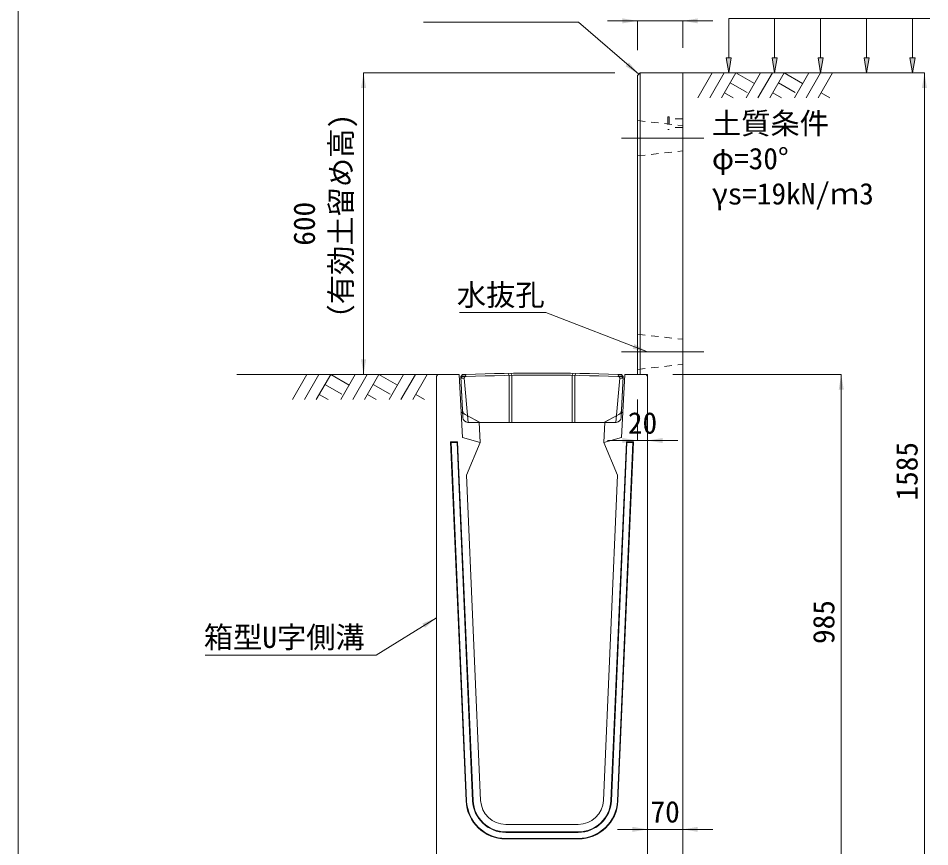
# Model space of a CAD drawing. Units: millimetres at full size. Extents: x 187207 to 255567, y 882048 to 905686.
# Drawn here: x 202997 to 204811, y 883136 to 884784 of the extents above; entities that cross this region are included whole.
import ezdxf
from ezdxf.enums import TextEntityAlignment as Align

# ---------------------------------------------------------------- set-up
doc = ezdxf.new("R2010")
doc.units = ezdxf.units.MM
doc.header["$LTSCALE"] = 20
for name, pattern in [('DASHED', [7.5, 6, -1.5]), ('USER1', [28.575, 19.05, -3.175, 3.175, -3.175]), ('USER2', [1.35, 0.75, -0.6])]:
    doc.linetypes.add(name, pattern=pattern)
for name, color, linetype, lineweight in [('0_2', 7, 'Continuous', 20), ('パネックス', 2, 'Continuous', 13), ('図枠', 5, 'Continuous', 13), ('寸法線', 7, 'Continuous', 13), ('引出線', 4, 'Continuous', 13), ('箱型U字側溝', 2, 'Continuous', 9), ('ｲﾝｻｰﾄ', 3, 'USER2', 9), ('ﾊｯﾁﾝｸﾞ', 7, 'Continuous', 5)]:
    doc.layers.add(name, color=color, linetype=linetype, lineweight=lineweight)
doc.styles.add('ＭＳ ゴシック', font='')
doc.styles.get('ＭＳ ゴシック').set_extended_font_data('MS Gothic')

# ---------------------------------------------------------------- blocks, each defined once
blk = doc.blocks.new('filled_arrow')
at = {"color": 0, "linetype": 'Continuous', "lineweight": -2}
blk.add_solid([(7.5, 1.25), (0, 0), (7.5, -1.25)], dxfattribs=at)

msp = doc.modelspace()

# ---------------------------------------------------------------- hatches: boundary and pattern name
at = {"layer": '寸法線'}
for points in [[(204415.79, 884705.37), (204410.79, 884675.37), (204405.79, 884705.37)], [(204507.2, 884705.37), (204502.2, 884675.37), (204497.2, 884705.37)], [(204598.61, 884705.37), (204593.61, 884675.37), (204588.61, 884705.37)], [(204690.03, 884705.37), (204685.03, 884675.37), (204680.03, 884705.37)], [(204781.44, 884705.37), (204776.44, 884675.37), (204771.44, 884705.37)]]:
    msp.add_hatch(color=256, dxfattribs=at).paths.add_polyline_path(points)

# ---------------------------------------------------------------- linework, layer by layer
at = {"layer": '0_2'}
for p, q in [((204319.37, 884675.37), (204719.37, 884675.37)), ((203832.37, 884075.37), (203432.37, 884075.37))]:
    msp.add_line(p, q, dxfattribs=at)
at = {"layer": 'パネックス'}
for p, q in [((204234.37, 884675.37), (204229.37, 884670.37)), ((204229.37, 884075.37), (204229.37, 884670.37)), ((204234.37, 884675.37), (204319.37, 884675.37)), ((204319.37, 884675.37), (204319.37, 883090.37)), ((204249.37, 884075.37), (204229.37, 884075.37)), ((204249.37, 883090.37), (204249.37, 884075.37))]:
    msp.add_line(p, q, dxfattribs=at)
at = {"layer": 'パネックス', "lineweight": 5}
msp.add_line((204234.37, 884675.37), (204234.37, 884075.37), dxfattribs=at)
at = {"layer": 'パネックス', "linetype": 'USER2', "lineweight": 9}
for p, q in [((204229.37, 884580.37), (204319.37, 884570.37)), ((204229.37, 884510.37), (204319.37, 884520.37)), ((204229.37, 884155.37), (204319.37, 884145.37)), ((204229.37, 884085.37), (204319.37, 884095.37))]:
    msp.add_line(p, q, dxfattribs=at)
at = {"layer": '図枠'}
msp.add_line((202997.37, 904948.33), (202997.37, 882048.33), dxfattribs=at)
at = {"layer": '寸法線'}
for p, q in [((204169.37, 884778.92), (204379.37, 884778.92)), ((204229.37, 884720.37), (204229.37, 884778.92)), ((204319.37, 884725.37), (204319.37, 884778.92)), ((203684.37, 884075.37), (203684.37, 884675.37)), ((204184.37, 884675.37), (203684.37, 884675.37)), ((204369.37, 884675.37), (204800.22, 884675.37)), ((204800.22, 883090.37), (204800.22, 884675.37)), ((203782.37, 884075.37), (203684.37, 884075.37)), ((204299.37, 884075.37), (204634.7, 884075.37)), ((204634.7, 884075.37), (204634.7, 883090.37)), ((204229.37, 884025.37), (204229.37, 883944.07)), ((204249.37, 884025.37), (204249.37, 883944.07)), ((204309.37, 883944.07), (204169.37, 883944.07)), ((204189.37, 883170.48), (204379.37, 883170.48)), ((204249.37, 883115.37), (204249.37, 883170.48)), ((204319.37, 883115.37), (204319.37, 883170.48))]:
    msp.add_line(p, q, dxfattribs=at)
at = {"layer": '寸法線', "lineweight": 9}
for p, q in [((204810.79, 884783.92), (204410.79, 884783.92)), ((204410.79, 884705.37), (204410.79, 884783.92)), ((204502.2, 884705.37), (204502.2, 884783.92)), ((204593.61, 884705.37), (204593.61, 884783.92)), ((204685.03, 884705.37), (204685.03, 884783.92)), ((204776.44, 884705.37), (204776.44, 884783.92))]:
    msp.add_line(p, q, dxfattribs=at)
at = {"layer": '寸法線', "linetype": 'USER1', "lineweight": 9}
for p, q in [((204197.52, 884545.37), (204361.23, 884545.37)), ((204197.52, 884120.37), (204361.23, 884120.37))]:
    msp.add_line(p, q, dxfattribs=at)
at = {"layer": '寸法線', "lineweight": 9}
for points in [[(204415.79, 884705.37), (204410.79, 884675.37), (204405.79, 884705.37)], [(204507.2, 884705.37), (204502.2, 884675.37), (204497.2, 884705.37)], [(204598.61, 884705.37), (204593.61, 884675.37), (204588.61, 884705.37)], [(204690.03, 884705.37), (204685.03, 884675.37), (204680.03, 884705.37)], [(204781.44, 884705.37), (204776.44, 884675.37), (204771.44, 884705.37)]]:
    msp.add_lwpolyline(points, close=True, dxfattribs=at)
at = {"layer": '引出線'}
for points in [[(204231.87, 884672.87), (204111.66, 884776.33), (203803.41, 884776.33)], [(204249.37, 884120.37), (204046.91, 884198.82), (203875.17, 884198.82)], [(203829.37, 883591.37), (203709.16, 883517.09), (203369.16, 883517.09)]]:
    msp.add_lwpolyline(points, dxfattribs=at)
at = {"layer": '箱型U字側溝'}
for p, q in [((203877.58, 884071.23), (203888.44, 884071.23)), ((204190.28, 884071.23), (204201.15, 884071.23)), ((203857.5, 883941.37), (203858.54, 883940.37)), ((203871.51, 883941.37), (203870.55, 883940.37)), ((203871.51, 883941.37), (203902.32, 883227.57)), ((204208.19, 883940.37), (204177.42, 883227.52)), ((204207.24, 883941.37), (204208.19, 883940.37)), ((204220.21, 883940.37), (204221.25, 883941.37)), ((203967.26, 883165.37), (204111.49, 883165.37)), ((204111.49, 883164.37), (203967.26, 883164.37)), ((203967.26, 883152.37), (204111.49, 883152.37)), ((204111.49, 883151.37), (203967.26, 883151.37))]:
    msp.add_line(p, q, dxfattribs=at)
at = {"layer": '箱型U字側溝', "lineweight": 18}
msp.add_line((203891.91, 883980.23), (204186.81, 883980.23), dxfattribs=at)
at = {"layer": '箱型U字側溝', "lineweight": 13}
msp.add_line((204111.49, 883180.37), (203967.26, 883180.37), dxfattribs=at)
msp.add_lwpolyline([(203917.31, 883228.21), (203889.37, 883875.37), (203916.37, 883940.37), (203914.37, 883980.37), (203878.37, 884000.37), (203874.37, 884075.37), (203832.37, 884075.37), (203829.37, 884072.37), (203829.37, 883110.37), (203849.37, 883090.37), (204229.37, 883090.37), (204249.37, 883110.37), (204249.37, 884072.37), (204246.37, 884075.37), (204204.37, 884075.37), (204200.37, 884000.37), (204164.37, 883980.37), (204162.37, 883940.37), (204189.37, 883875.37), (204161.44, 883228.21)], dxfattribs=at)
at = {"layer": '箱型U字側溝', "lineweight": 18}
for points in [[(203881.15, 884004.19), (203877.58, 884071.23), (203881.36, 884075.23)], [(203888.36, 884075.23), (203881.36, 884075.23), (203877.58, 884071.23), (203881.92, 883989.69)], [(204196.8, 883989.69), (204201.15, 884071.23), (204197.36, 884075.23), (204190.36, 884075.23)], [(204197.36, 884075.23), (204201.15, 884071.23), (204197.57, 884004.19)], [(204192.24, 883995.87), (204162.46, 883980.23), (203916.27, 883980.23), (203886.49, 883995.87)]]:
    msp.add_lwpolyline(points, dxfattribs=at)
at = {"layer": '箱型U字側溝', "color": 5}
for points in [[(203881.36, 884072.32), (203886.74, 884072.23), (203884.58, 884068.23), (203877.73, 884068.34)], [(204197.36, 884072.32), (204191.98, 884072.23), (204194.15, 884068.23), (204200.99, 884068.34)]]:
    msp.add_lwpolyline(points, close=True, dxfattribs=at)
at = {"layer": '箱型U字側溝', "color": 5, "linetype": 'DASHED'}
for points in [[(203892.43, 883980.23), (203884.58, 884068.23), (203888.36, 884075.23)], [(204186.3, 883980.23), (204194.15, 884068.23), (204190.36, 884075.23)]]:
    msp.add_lwpolyline(points, dxfattribs=at)
at = {"layer": '箱型U字側溝'}
for points in [[(203972.3, 884077.64), (203974.36, 884073.67), (203974.36, 883980.23)], [(203979.36, 883980.23), (203979.36, 884073.75), (203977.3, 884077.72)], [(204099.36, 883980.23), (204099.36, 884073.75), (204101.42, 884077.72)], [(204104.36, 883980.23), (204104.36, 884073.67), (204106.42, 884077.64)], [(203888.34, 883226.96), (203857.5, 883941.37), (203871.51, 883941.37)], [(203901.32, 883227.52), (203870.55, 883940.37), (203858.54, 883940.37), (203889.33, 883227.01)], [(204176.42, 883227.57), (204207.24, 883941.37), (204221.25, 883941.37), (204190.41, 883226.96)], [(204189.41, 883227.01), (204220.21, 883940.37), (204208.19, 883940.37)]]:
    msp.add_lwpolyline(points, dxfattribs=at)
at = {"layer": '箱型U字側溝', "linetype": 'DASHED', "lineweight": 13}
for points in [[(203916.37, 883940.37), (203881.04, 883950.37), (203878.37, 884000.37)], [(204162.37, 883940.37), (204197.71, 883950.37), (204200.37, 884000.37)]]:
    msp.add_lwpolyline(points, dxfattribs=at)
at = {"layer": '箱型U字側溝', "lineweight": 18}
for centre, radius, start, end in [((204039.36, 880276.56), 3801.67, 87.72365, 92.27635), ((203891.14, 884004.72), 10, 183.05288, 242.29297), ((203891.91, 883990.23), 10, 183.05288, 270), ((204186.81, 883990.23), 10, 270, 356.94712), ((204187.59, 884004.72), 10, 297.70703, 356.94712)]:
    msp.add_arc(centre, radius, start, end, dxfattribs=at)
at = {"layer": '箱型U字側溝'}
for centre, radius, start, end in [((204039.36, 880276.56), 3797.67, 87.72245, 92.27755), ((203967.26, 883230.37), 79, 182.47166, 270), ((203967.26, 883230.37), 78, 182.47166, 270), ((203967.26, 883230.37), 66, 182.47166, 270), ((203967.26, 883230.37), 65, 182.47166, 270), ((204111.49, 883230.37), 65, 270, 357.52834), ((204111.49, 883230.37), 66, 270, 357.52834), ((204111.49, 883230.37), 78, 270, 357.52834), ((204111.49, 883230.37), 79, 270, 357.52834)]:
    msp.add_arc(centre, radius, start, end, dxfattribs=at)
at = {"layer": '箱型U字側溝', "lineweight": 13}
for centre, start, end in [((203967.26, 883230.37), 182.47166, 270), ((204111.49, 883230.37), 270, 357.52834)]:
    msp.add_arc(centre, 50, start, end, dxfattribs=at)
at = {"layer": 'ｲﾝｻｰﾄ'}
for p, q in [((204292.37, 884587.87), (204289.37, 884587.87)), ((204289.37, 884587.87), (204289.37, 884562.87)), ((204292.37, 884587.87), (204292.37, 884562.87)), ((204319.37, 884583.87), (204292.37, 884583.87)), ((204319.37, 884583.87), (204319.37, 884566.87)), ((204292.37, 884562.87), (204289.37, 884562.87)), ((204319.37, 884566.87), (204292.37, 884566.87))]:
    msp.add_line(p, q, dxfattribs=at)
at = {"layer": 'ﾊｯﾁﾝｸﾞ', "lineweight": 9}
for p, q in [((204378.02, 884675.36), (204349.37, 884625.74)), ((204401.64, 884675.36), (204372.99, 884625.74)), ((204425.27, 884675.36), (204396.62, 884625.74)), ((204425.27, 884675.36), (204461.83, 884654.25)), ((204474.02, 884675.36), (204445.37, 884625.74)), ((204497.64, 884675.36), (204468.99, 884625.74)), ((204521.27, 884675.36), (204492.62, 884625.74)), ((204521.27, 884675.36), (204557.83, 884654.25)), ((204570.02, 884675.36), (204541.37, 884625.74)), ((204593.64, 884675.36), (204564.99, 884625.74)), ((204617.26, 884675.36), (204588.62, 884625.74)), ((204413.84, 884655.58), (204447.26, 884636.29)), ((204509.84, 884655.58), (204543.26, 884636.29)), ((204402.42, 884635.79), (204419.84, 884625.74)), ((204498.42, 884635.79), (204515.84, 884625.74)), ((204594.42, 884635.79), (204611.83, 884625.74)), ((203571.81, 884075.37), (203543.17, 884025.75)), ((203595.44, 884075.37), (203566.79, 884025.75)), ((203619.06, 884075.37), (203590.41, 884025.75)), ((203619.06, 884075.37), (203655.63, 884054.26)), ((203667.81, 884075.37), (203639.17, 884025.75)), ((203691.44, 884075.37), (203662.79, 884025.75)), ((203715.06, 884075.37), (203686.41, 884025.75)), ((203715.06, 884075.37), (203751.62, 884054.26)), ((203763.81, 884075.37), (203735.16, 884025.75)), ((203787.43, 884075.37), (203758.79, 884025.75)), ((203811.06, 884075.37), (203782.41, 884025.75)), ((203607.64, 884055.59), (203641.05, 884036.3)), ((203703.63, 884055.59), (203737.05, 884036.3)), ((203596.21, 884035.8), (203613.63, 884025.75)), ((203692.21, 884035.8), (203709.63, 884025.75)), ((203788.21, 884035.8), (203805.63, 884025.75))]:
    msp.add_line(p, q, dxfattribs=at)

# ---------------------------------------------------------------- block references
at = {"layer": '寸法線', "xscale": 4, "yscale": 4}
for p, rotation in [((204229.37, 884778.92), 180), ((203684.37, 884675.37), 270), ((204800.22, 884675.37), 270), ((203684.37, 884075.37), 90), ((204634.7, 884075.37), 270), ((204229.37, 883944.07), 180), ((204249.37, 883170.48), 180)]:
    msp.add_blockref('filled_arrow', p, dxfattribs=dict(at, rotation=rotation))
for p in [(204319.37, 884778.92), (204249.37, 883944.07), (204319.37, 883170.48)]:
    msp.add_blockref('filled_arrow', p, dxfattribs=at)
at = {"layer": '引出線', "xscale": 4, "yscale": 4}
for p, rotation in [((204231.87, 884672.87), 139.3), ((204249.37, 884120.37), 158.8), ((203829.37, 883591.37), 211.7)]:
    msp.add_blockref('filled_arrow', p, dxfattribs=dict(at, rotation=rotation))

# ---------------------------------------------------------------- texts
at = {"layer": '寸法線', "style": 'ＭＳ ゴシック'}
for s, p in [('土質条件', (204377.34, 884596.38)), ('φ=30°', (204377.34, 884526.38)), ('γs=19kN/ｍ3', (204377.34, 884456.38))]:
    msp.add_text(s, height=42.72, dxfattribs=at).set_placement(p, align=Align.TOP_LEFT)
for s, p in [('（有効土留め高)', (203673.58, 884156.84)), ('600', (203600.45, 884331.66))]:
    msp.add_text(s, height=42.72, rotation=90, dxfattribs=at).set_placement(p, align=Align.BOTTOM_LEFT)
for s, p in [('20', (204239.37, 883979.07)), ('70', (204284.37, 883205.48))]:
    msp.add_text(s, height=42.72, dxfattribs=at).set_placement(p, align=Align.MIDDLE_CENTER)
for s, p in [('1585', (204765.22, 883882.87)), ('985', (204599.7, 883582.87))]:
    msp.add_text(s, height=42.72, rotation=90, dxfattribs=at).set_placement(p, align=Align.MIDDLE_CENTER)
at = {"layer": '引出線', "style": 'ＭＳ ゴシック'}
msp.add_text('水抜孔', height=42.72, dxfattribs=at).set_placement((204044.66, 884255.1), align=Align.TOP_RIGHT)
msp.add_text('箱型U字側溝', height=42.72, dxfattribs=at).set_placement((203526.66, 883574.06), align=Align.TOP_CENTER)

doc.saveas('drawing.dxf')
